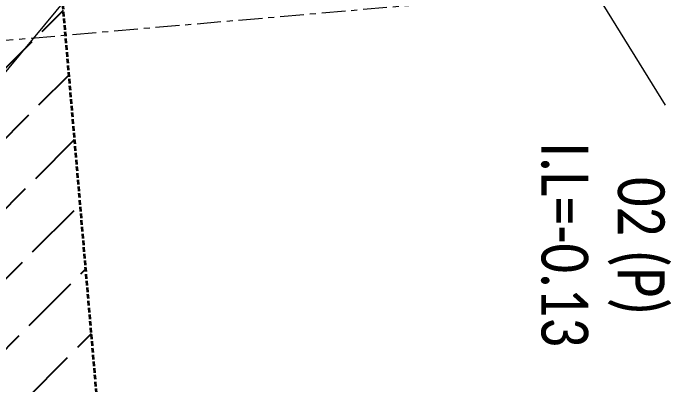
# Model space of a CAD drawing. Header units: millimetres. Extents: x -9331 to 290327, y -149899 to 15728.
# Drawn here: x 129013.4 to 129084.1, y -45177.9 to -45138.3 of the extents above; entities that cross this region are included whole.
import ezdxf

# ---------------------------------------------------------------- set-up
doc = ezdxf.new("R2010")
doc.units = ezdxf.units.MM
doc.header["$LTSCALE"] = 2
doc.linetypes.add('Grid Line', pattern=[2.2225, 1.27, -0.3175, 0.3175, -0.3175])
doc.linetypes.add('KAV_BETON_OLE', pattern=[0.36, 0.25, -0.11])
for name, color, linetype, lineweight in [('ENG-Beton Ole', 3, 'Continuous', 25), ('ENG_Dim', 2, 'Continuous', 9), ('ENG_Grid', 11, 'Continuous', 9), ('M-HVAC-DUCT-IDEN', 70, 'Continuous', 9), ('P-PIPE-____-IDEN', 2, 'Continuous', 9)]:
    doc.layers.add(name, color=color, linetype=linetype, lineweight=lineweight)
doc.styles.add('Arial_I', font='ariali.ttf', dxfattribs={"height": 9})
doc.styles.add('Calibri Light_2', font='calibril.ttf', dxfattribs={"width": 0.8, "height": 5})
doc.dimstyles.new('Achbert_-_2_5mm_Arial_3', dxfattribs={"dimscale": 30.48, "dimtxt": 12.753242, "dimasz": 0.328084, "dimexe": 0.393701, "dimexo": 0.0625, "dimgap": 0.04101, "dimtad": 1, "dimdec": 0, "dimzin": 0, "dimdsep": 46, "dimtxsty": 'Arial_I', "dimblk1": 'OBLIQUE', "dimblk2": 'OBLIQUE', "dimsah": 1, "dimcen": 0.09, "dimazin": 0, "dimtfac": 1, "dimtdec": 4, "dimtix": 1, "dimtmove": 0, "dimatfit": 3, "dimfxl": 0.393701, "dimfxlon": 1, "dimtvp": 1, "dimtolj": 1, "dimtzin": 0, "dimarcsym": 2})
pattern_1 = [(45, (127383.701, -45955.7077), (0.34224, 7.8404), [6.271, -1.524])]

# ---------------------------------------------------------------- blocks, each defined once
blk = doc.blocks.new('BZL-O-20251021_rvt-1-02')
at = {"layer": 'M-HVAC-DUCT-IDEN'}
blk.add_line((1472.949, 939.253), (1436.172, 894.782), dxfattribs=at)
at = {"layer": 'P-PIPE-____-IDEN'}
blk.add_line((1488.054, 944.311), (1514.817, 901.199), dxfattribs=at)
at = {"layer": 'P-PIPE-____-IDEN', "char_height": 5, "attachment_point": 1, "rotation": 270, "style": 'Calibri Light_2'}
for s, insert, width in [('I.L=-0.13', (1506.593, 897.239), 26.61602), ('02 (P)', (1514.749, 893.539), 17.63712)]:
    blk.add_mtext(s, dxfattribs=dict(at, insert=insert, width=width))
blk = doc.blocks.new('_Oblique')
at = {"color": 0, "linetype": 'ByBlock', "lineweight": -2}
blk.add_line((-0.5, -0.5), (0.5, 0.5), dxfattribs=at)
blk = doc.blocks.new('*D6705')
at = {"layer": 'DEFPOINTS', "color": 0, "transparency": 16777216}
for p in [(129000.562, -45091.041), (128988.607, -45092.075), (128998.373, -45344.171)]:
    blk.add_point(p, dxfattribs=at)
at = {"layer": 'ENG_Dim', "color": 0, "lineweight": -2, "transparency": 16777216}
for p, q in [((128998.664, -45091.205), (128976.651, -45093.109)), ((129010.329, -45343.137), (128988.607, -45092.075)), ((129000.271, -45344.007), (129022.284, -45342.103))]:
    blk.add_line(p, q, dxfattribs=at)
at = {"layer": 'ENG_Dim', "color": 0, "lineweight": -2, "transparency": 16777216, "xscale": 9.999999999999998, "yscale": 9.999999999999998, "zscale": 9.999999999999998}
for p, rotation in [((128988.607, -45092.075), 94.94492632620626), ((129010.329, -45343.137), 274.9449263262063)]:
    blk.add_blockref('_Oblique', p, dxfattribs=dict(at, rotation=rotation))
at = {"layer": 'ENG_Dim', "color": 0, "transparency": 16777216, "insert": (129005.291, -45217.102), "char_height": 9, "width": 34.61034, "attachment_point": 5, "rotation": 274.94493, "style": 'Arial_I'}
blk.add_mtext('\\A1;252', dxfattribs=at)

msp = doc.modelspace()

# ---------------------------------------------------------------- hatches: boundary and pattern name
at = {"layer": 'ENG-Beton Ole', "linetype": 'KAV_BETON_OLE'}
h = msp.add_hatch(dxfattribs=at)
h.set_pattern_fill('FP_1', color=8, style=0, pattern_type=2)
h.set_pattern_definition(pattern_1)
h.paths.add_polyline_path([(129000.993, -45141.19), (129018.926, -45139.639), (129014.616, -45089.825), (128996.683, -45091.376), (128997.704, -45103.178)])
h = msp.add_hatch(dxfattribs=at)
h.set_pattern_fill('FP_1', color=8, style=0, pattern_type=2)
h.set_pattern_definition(pattern_1)
h.paths.add_polyline_path([(129016.412, -45342.611), (129036.338, -45340.887), (129018.926, -45139.639), (128999, -45141.362), (129005.672, -45218.473)])

# ---------------------------------------------------------------- linework, layer by layer
at = {"layer": 'ENG-Beton Ole', "color": 55, "linetype": 'KAV_BETON_OLE', "lineweight": 35}
msp.add_line((129036.338, -45340.887), (129014.616, -45089.825), dxfattribs=at)
at = {"layer": 'ENG-Beton Ole', "color": 250, "linetype": 'KAV_BETON_OLE', "lineweight": 35}
msp.add_line((129036.338, -45340.887), (129014.616, -45089.825), dxfattribs=at)
at = {"layer": 'ENG_Grid', "linetype": 'Grid Line'}
msp.add_line((130488.107, -45013.528), (127572.903, -45265.752), dxfattribs=at)

# ---------------------------------------------------------------- block references
at = {"lineweight": 5}
msp.add_blockref('BZL-O-20251021_rvt-1-02', (127568.172, -46049.274), dxfattribs=at)

# ---------------------------------------------------------------- dimensions: what is measured, and where the dimension line sits
at = {"layer": 'ENG_Dim'}
dim = msp.add_linear_dim(base=(128988.607, -45092.075), p1=(128998.373, -45344.171), p2=(129000.562, -45091.041), angle=274.94493, dimstyle='Achbert_-_2_5mm_Arial_3', override={"dimpost": '<>', "dimfxl": 253.140278}, dxfattribs=at)
dim.commit()
dim.dimension.update_dxf_attribs({"geometry": '*D6705', "text_midpoint": (129005.291, -45217.102)})

doc.saveas('drawing.dxf')
